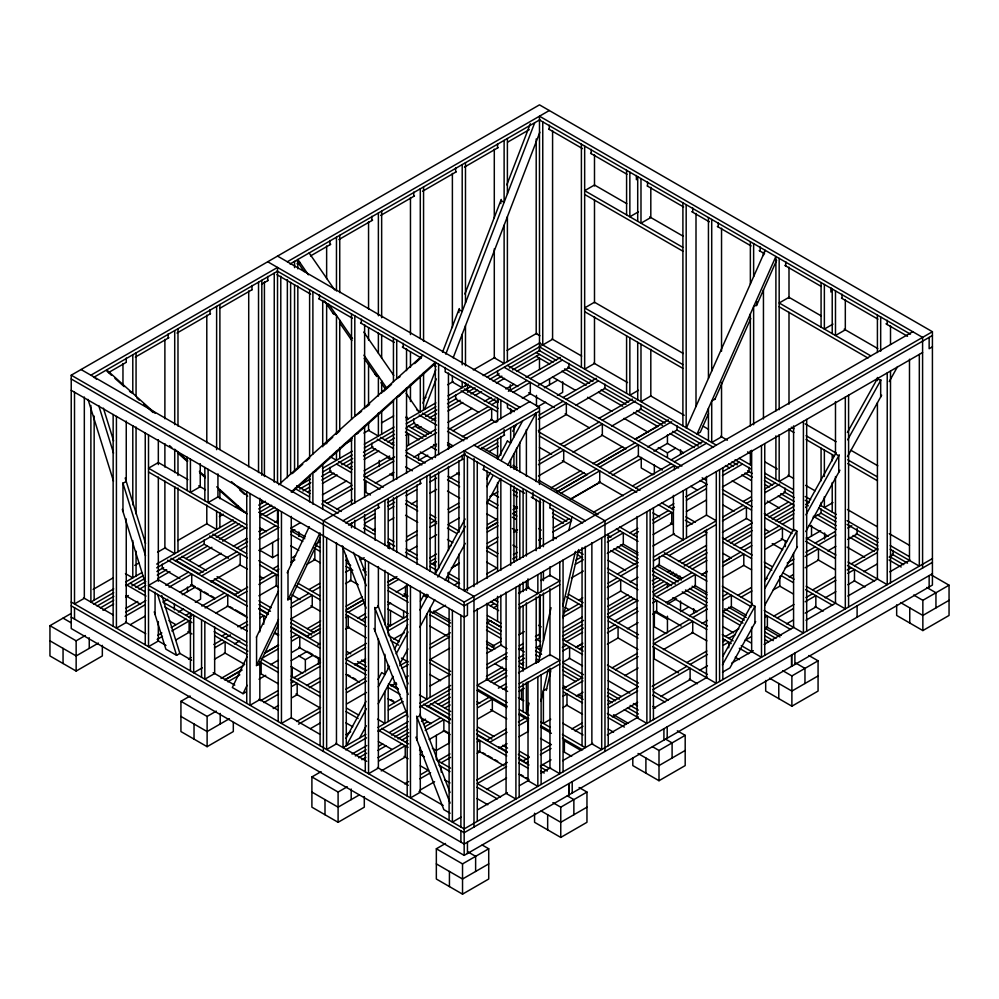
<?xml version="1.0" encoding="UTF-8"?>
<svg xmlns="http://www.w3.org/2000/svg" width="999" height="999" viewBox="0 0 999 999"><rect width="100%" height="100%" fill="white"/><g stroke="black" fill="none" stroke-linecap="round" stroke-linejoin="round"><path stroke-width="1.5" d="M526.648 713.748L529.083 703.146M538.498 662.25L551.048 607.717M568.818 530.469L571.965 516.833M540.921 701.398L548.239 669.592M562.874 605.968L575.424 551.436M546.291 690.421L550.811 670.729M563.011 617.707L578.696 549.55M422.927 403.171L435.789 369.705M442.507 352.235L459.29 308.579M464.885 294.031L501.236 199.425M506.83 184.877L530.332 123.751M424.525 409.428L436.276 378.871M445.779 354.133L534.727 122.727M453.171 357.792L539.872 132.205M686.45 427.909L765.284 250.349M708.528 413.686L700.336 432.142L697.052 434.041L775.898 256.481L775.898 410.914M714.834 399.475L750.786 318.506M756.468 305.719L776.648 260.264M247.053 656.743L232.33 687.512L243.044 693.693L246.316 691.795M256.418 637.162L278.484 591.008M287.175 572.827L309.253 526.685M243.044 693.693L247.053 685.302M256.418 665.721L278.484 619.567M287.849 599.987L319.955 532.867M259.016 665.222L278.421 624.675M290.459 599.5L319.88 537.962M345.991 738.361L366.084 701.348M377.997 679.407L381.718 672.552L384.927 674.575L384.927 654.345M394.368 649.25L407.767 624.575M420.429 601.261L424.15 594.405M435.314 573.838L465.084 519.005M486.675 479.245L490.397 472.39M497.839 458.678L507.517 440.859M512.724 431.256L516.446 424.4M366.383 708.716L346.291 745.741L346.291 555.419M378.296 686.788L389.46 666.221M396.153 653.883L408.067 631.942M419.98 610.002L428.171 594.929M437.837 577.097L465.384 526.373M486.975 486.613L492.919 475.649M501.111 460.564L522.702 420.804M359.59 738.061L366.296 725.724M378.196 703.783L393.082 676.36M399.787 664.023L407.979 648.938M419.88 627.01L434.765 599.587M445.192 580.394L465.284 543.369M486.875 503.608L500.274 478.933M507.717 465.222L536.001 413.124M722.951 656.143L751.785 604.32M764.685 581.131L793.518 529.308M805.669 507.492L836.013 452.934M847.402 432.48L877.759 377.934M722.427 664.847L755.057 606.206M764.922 588.473L796.79 531.193M805.906 514.835L839.297 454.832M847.639 439.822L881.031 379.82M755.681 621.578L729.882 667.944L722.502 672.202M764.797 605.219L797.427 546.578M805.768 531.568L839.922 470.204M847.502 456.568L881.655 395.192M889.247 381.556L897.589 366.558M278.709 484.765L422.877 355.144M292.357 473.538L302.747 464.21M306.206 461.101L309.665 457.992M323.501 445.542L332.729 437.25M336.188 434.14L339.648 431.031M361.563 411.326L354.807 416.346L354.807 315.834M366.183 407.18L369.642 404.071M383.479 391.62L391.558 384.365M414.622 363.624L421.541 357.405M291.171 491.97L435.352 362.337L435.352 457.505M292.145 492.145L310.602 475.561M313.986 472.515L352.123 438.224M356.73 434.078L393.643 400.899M397.802 397.152L436.326 362.525M71.229 375.199L539.485 104.858L932.417 331.718L932.417 585.052L464.173 855.381L71.229 628.533L71.229 375.199L464.173 602.06L932.417 331.718M90.884 375.199L277.522 267.445L277.522 483.379M287.35 261.763L549.3 110.527M93.569 377.435L277.522 271.216M290.047 263.986L539.847 119.768M108.504 372.59L125.961 362.512M135.352 357.08L168.931 337.699M176.985 333.054L210.552 313.674M219.955 308.241L252.173 289.635M261.576 284.216L268.294 280.332M297.003 263.761L299.7 262.2M310.502 255.956L330.756 244.268M338.861 239.585L372.615 220.105M380.719 215.422L414.473 195.929M422.577 191.259L456.331 171.766M464.435 167.083L498.201 147.602M507.642 142.145L529.258 129.67M638.448 211.813L629.857 216.771L629.857 172.165M399.987 376.773L396.715 378.671L396.715 340.035M399.987 395.192L396.715 397.078L396.715 479.32M358.079 432.879L354.807 434.765L354.807 503.159M93.144 589.41L113.287 577.784M134.765 565.384L138.799 563.049M157.592 552.197L165.647 547.552M177.735 540.571L207.28 523.513M219.368 516.545L223.389 514.21M235.477 507.242L238.162 505.681M343.693 444.755L351.785 440.084M363.948 433.067L369.343 429.945M381.493 422.927L393.643 415.921M423.351 398.763L426.061 397.202M447.664 384.727L453.059 381.618M473.314 369.917L494.917 357.442M507.08 350.424L536.775 333.279M316.159 470.554L312.887 472.452L312.887 504.145M102.335 645.354L102.335 655.943L76.149 671.066L49.95 655.943L49.95 625.686L70.904 613.598M113.711 588.886L90.884 602.06L90.884 405.494M125.787 581.905L141.908 572.602M156.681 564.073L233.217 519.88M258.729 505.157L265.434 501.286M322.452 468.356L352.16 451.211M364.31 444.193L394.018 427.048M406.168 420.03L435.876 402.872M448.027 395.866L468.281 384.165M483.141 375.587L539.847 342.844M93.569 604.295L113.711 592.657M125.787 585.689L143.244 575.611M156.681 567.857L235.901 522.115M258.729 508.941L268.119 503.508M296.803 486.95L310.302 479.158M322.452 472.14L352.16 454.995M364.31 447.977L394.018 430.819M406.168 423.813L435.876 406.655M448.027 399.637L470.991 386.388M487.187 377.035L541.208 345.854M97.078 606.006L113.849 596.366M131.856 585.938L144.718 578.533M156.88 571.515L163.624 567.619M175.287 560.889L204.133 544.23M216.271 537.225L239.248 523.963M259.415 512.312L271.653 505.257M299.675 489.073L310.814 482.642M321.616 476.411L331.056 470.941M341.77 464.76L352.672 458.479M363.474 452.247L372.927 446.79M384.478 440.109L394.53 434.315M406.318 427.51L414.622 422.714M425.586 416.383L436.738 409.952M447.49 403.733L456.643 398.451M467.445 392.22L475.037 387.824M489.81 379.308L499.2 373.876M509.328 368.032L540.072 350.287M100.35 607.904L113.724 600.174M135.827 587.449L145.829 581.643M157.268 575.074L166.646 569.667M185.839 558.578L207.417 546.128M219.33 539.248L242.47 525.886M260.851 515.272L274.825 507.205M302.947 490.959L309.678 487.075M321.79 480.082L333.903 473.089M346.029 466.083L352.759 462.2M363.524 455.981L375.636 448.988M387.749 441.995L394.48 438.111M411.775 428.134L417.744 424.687M429.258 418.044L436.588 413.811M448.076 407.18L460.164 400.199M470.929 393.993L477.647 390.109M493.131 381.168L501.848 376.136M512.599 369.93L539.485 354.408M102.934 610.227L113.649 604.033M125.712 597.077L128.384 595.529M139.098 589.348L145.804 585.476M157.854 578.521L169.917 571.553M189.111 560.464L211.888 547.327M222.602 541.133L246.716 527.21M265.472 516.383L277.522 509.428L277.522 520.766M307.567 492.07L310.264 490.521M322.377 483.528L337.187 474.975M349.3 467.982L351.985 466.421M364.111 459.428L378.908 450.886M391.034 443.881L393.718 442.332M405.844 435.339L408.529 433.778L408.529 445.129M418.331 428.134L421.016 426.585M431.793 420.367L435.826 418.032M447.939 411.039L462.749 402.485M474.862 395.492L481.593 391.608M496.403 383.054L504.483 378.396M516.595 371.403L539.485 358.191L539.485 369.53M125.712 608.416L137.762 601.46M165.809 585.264L188.461 572.19M198.489 566.396L221.266 553.246M233.316 546.291L246.716 538.561M258.766 531.593L262.787 529.283M274.85 522.315L278.221 520.367M322.377 494.867L346.603 480.881M364.111 470.779L389.685 456.006M406.63 446.228L435.939 429.308M447.939 422.377L472.177 408.391M484.29 401.398L491.021 397.515M505.831 388.961L513.898 384.303M526.023 377.297L560.352 357.48M49.95 625.686L76.149 640.821L85.315 635.526M125.837 612.125L145.829 600.586M169.081 587.162L191.733 574.075L191.733 585.426L179.745 592.345M236.925 547.989L247.577 541.833M259.578 534.915L275.562 525.686M363.998 474.625L394.642 456.93M405.906 450.424L436.551 432.742M488.399 402.797L495.067 398.951M508.391 391.258L527.035 380.494M530.307 378.609L562.287 360.139M125.112 616.321L145.105 604.782M198.289 574.075L236.925 551.773M240.197 549.887L246.853 546.041M258.853 539.11L278.833 527.572M324.026 501.486L351.998 485.327M365.934 477.285L393.918 461.138M449.762 428.896L488.399 406.581M491.67 404.695L498.339 400.849M512.986 392.382L530.307 382.38L530.307 393.731L522.315 398.339M201.561 575.973L240.197 553.658L240.197 565.009L210.889 581.93M327.297 503.371L352.61 488.761M453.034 430.781L491.67 408.479L491.67 419.817L462.362 436.738M163.749 601.573L167.757 599.275M290.821 528.209L300.15 522.827M413.898 457.155L436.551 444.08M538.311 385.327L568.955 367.644L568.955 363.386M98.414 643.081L76.149 655.943L49.95 640.821M130.444 624.587L145.105 616.133M182.243 594.692L195.342 587.125M258.853 550.461L278.833 538.923M290.946 531.918L294.88 529.657M375.262 483.241L393.918 472.477M427.759 455.132L418.593 460.427L418.593 454.37M544.33 387.837L557.43 380.269M336.626 509.34L352.61 500.099M529.657 401.66L323.364 520.766L323.364 751.41M178.309 612.075L183.554 609.053M195.342 602.247L200.574 599.225L200.574 590.147M259.515 550.074L272.615 557.629L277.847 554.607M537.774 406.73L545.641 402.197M557.43 395.392L562.662 392.37L562.662 381.78M343.019 520.766L539.485 407.342L539.485 484.44M185.839 615.297L189.835 612.986M201.823 606.068L224.475 592.981M345.704 522.989L465.472 453.846M477.584 446.853L539.485 411.113M563.061 397.515L596.366 378.284M157.854 635.227L161.863 632.916M171.179 627.534L185.839 619.08M189.111 617.182L191.783 615.646M205.107 607.954L227.747 594.88L227.747 606.218L215.759 613.149M272.939 568.793L278.271 565.709M291.596 558.016L295.592 555.706M316.183 543.818L320.179 541.508M348.576 525.112L379.52 507.242M387.6 502.584L421.241 483.166M430.656 477.734L462.962 459.078M480.457 448.976L504.67 434.99M539.073 415.134L563.061 401.286M566.333 399.4L598.314 380.944M157.143 639.422L162.462 636.351M171.791 630.968L189.111 620.966L189.111 632.305L175.787 639.997M234.303 594.88L247.627 587.187M259.615 580.257L272.939 572.564M276.211 570.679L278.883 569.143M290.871 562.212L294.867 559.915M364.036 519.98L374.7 513.823M388.024 506.131L394.68 502.285M405.956 495.779L416.608 489.622M429.932 481.93L436.6 478.084M485.776 449.687L497.777 442.769M538.349 419.33L566.333 403.184L566.333 414.523L538.349 430.681M237.575 596.765L246.903 591.383M258.891 584.465L276.211 574.462L276.211 585.801L258.891 595.804M364.647 523.401L375.312 517.245M388.636 509.552L393.956 506.481M489.06 451.573L498.376 446.191M449.925 477.959L459.24 472.564M575.661 405.357L604.969 388.436L604.969 384.178M306.855 564.335L314.847 559.715L314.847 548.376M411.276 504.045L416.608 500.961M429.932 493.269L436.6 489.423M372.639 530.132L375.312 528.596M388.636 520.904L393.956 517.819M154.246 611.85L165.859 649.138L176.586 655.332L179.87 653.433L161.788 595.454M638.448 390.284L629.857 395.242L629.857 337.774M221.853 636.088L225.861 633.778M237.849 626.86L247.178 621.478M599.075 418.306L632.379 399.076M188.549 659.103L191.209 657.567M213.861 644.48L221.853 639.872M225.137 637.974L230.457 634.902M241.121 628.746L247.789 624.899M259.777 617.981L263.773 615.671L263.773 624.175M308.953 589.585L319.618 583.428M360.202 560.002L364.198 557.692M448.027 509.29L458.678 503.146M560.439 444.393L599.075 422.09M602.347 420.192L635.664 400.961M214.473 647.914L225.137 641.758L225.137 653.109L214.473 659.253M291.633 603.359L308.953 593.369M312.237 591.47L320.229 586.863M345.542 572.24L350.874 569.168L350.874 580.506L345.542 583.591M406.718 536.925L417.382 530.769M430.706 523.076L434.702 520.766M448.626 512.724L459.29 506.568M539.123 460.477L560.439 448.176M563.711 446.278L602.347 423.976L602.347 435.314L573.039 452.247M290.921 607.567L312.237 595.254L312.237 606.593L290.921 618.905M405.994 541.121L416.658 534.964M429.982 527.272L436.638 523.426M538.399 464.685L563.711 450.062L563.711 461.413L538.399 476.024M234.465 643.943L239.785 640.859M362.862 569.805L365.534 568.269M489.935 496.441L497.927 491.82M611.675 426.148L640.983 409.228L640.983 404.982M448.626 524.063L459.29 517.919M202.298 667.807L193.694 672.764L193.694 615.297M408.666 550.924L416.658 546.316M429.982 538.623L436.638 534.777M832.954 324.113L824.362 329.071L824.362 284.453M233.316 722.489L233.316 731.555L207.118 746.678L180.931 731.555L180.931 701.31L190.097 696.016M264.535 653.034L277.859 645.342M291.184 637.649L296.516 634.577M387.612 581.98L396.94 576.598M513.349 509.39L517.345 507.08M635.089 439.098L668.406 419.867M221.066 678.433L243.843 665.284M265.272 652.909L278.671 645.167M307.242 628.671L320.642 620.941M346.091 606.243L362.175 596.965M387.624 582.267L395.654 577.634M429.745 557.954L436.476 554.058M448.588 547.065L451.286 545.516M487.637 524.525L497.052 519.093M513.211 509.765L517.245 507.43M551.273 487.787L580.881 470.691M592.994 463.698L622.614 446.603M636.076 438.823L657.617 426.386M224.563 679.894L241.895 669.892M261.151 658.778L278.471 648.776M291.795 641.083L299.787 636.463L299.787 647.814L291.795 652.422M346.316 609.615L363.636 599.612M388.224 585.414L398.888 579.258M486.7 528.558L497.365 522.402M512.624 513.586L516.633 511.276M596.453 465.184L635.089 442.882M638.373 440.996L671.678 421.765M225.687 679.545L241.758 670.267M310.527 630.569L319.905 625.149M346.69 609.677L362.762 600.399M430.332 561.401L435.714 558.291M488.211 527.971L497.639 522.539M554.545 489.685L584.153 472.577M597.614 464.81L625.886 448.489M714.997 399.125L711.713 401.024L711.713 442.507L721.54 436.838L721.54 382.342M227.847 681.793L239.835 674.862M306.343 636.463L319.668 628.771M348.251 612.275L364.235 603.034M432.08 563.873L436.076 561.563M487.312 531.98L497.977 525.824M557.817 491.283L596.453 468.968M599.737 467.082L638.373 444.767L638.373 456.118L609.053 473.039M313.798 632.454L320.492 628.583M432.255 564.06L436.301 561.725M556.468 492.345L587.437 474.475M309.615 638.361L320.279 632.205M345.592 617.594L348.251 616.046L348.251 627.397L345.592 628.933M561.088 493.169L599.737 470.866L599.737 482.205L570.417 499.125M270.479 664.735L278.471 660.114M396.216 592.145L408.204 585.214M647.702 446.953L677.01 430.032L677.01 425.774M357.58 618.231L365.572 613.611M487.312 543.331L497.977 537.175M317.607 645.079L320.279 643.543M451.336 567.869L459.34 563.261M259.028 679.208L265.722 675.336M291.171 660.639L307.242 651.36M346.541 628.671L349.225 627.122M361.276 620.167L366.633 617.07M388.062 604.695L390.746 603.146M402.797 596.191L405.482 594.642L405.482 586.138M451.685 567.969L458.416 564.085M486.688 547.764L497.452 541.545M513.611 532.217L517.644 529.882M570.516 499.363L600.124 482.267M612.25 475.274L641.857 458.179M653.983 451.173L667.444 443.406L667.444 434.902M180.931 701.31L207.118 716.433L216.296 711.138M298.813 655.943L305.357 659.715L313.211 655.182M658.279 447.564L667.444 452.859L675.312 448.326M293.893 677.684L320.542 662.3M454.283 585.089L458.279 582.779M553.371 527.872L569.355 518.643M671.116 459.89L703.096 441.433M229.395 718.706L207.118 731.555L180.931 716.433M260.589 700.686L277.909 690.696M291.233 683.004L293.893 681.455M297.178 679.57L319.817 666.495M387.662 627.322L407.642 615.784M513.399 554.732L517.395 552.422M538.711 540.122L541.383 538.573M552.647 532.067L571.303 521.303M632.479 485.989L671.116 463.673M674.387 461.788L706.368 443.319M263.861 702.584L278.521 694.118M291.845 686.425L297.178 683.353L297.178 694.692L291.845 697.777M346.353 654.957L366.346 643.418M388.274 630.756L408.254 619.218M486.75 573.901L497.415 567.744M512.674 558.928L516.67 556.618M593.843 512.075L632.479 489.76M635.751 487.874L674.387 465.571L674.387 469.817M345.629 659.153L365.622 647.614M464.173 590.709L912.774 331.718M306.493 685.526L319.817 677.834M432.242 612.936L445.566 605.244M273.189 708.541L278.521 705.469M309.29 687.699L319.767 681.655M393.594 639.023L404.258 632.866M354.957 665.109L365.622 658.953M932.417 335.502L464.173 605.844L71.229 378.983M473.988 611.513L922.589 352.51M932.417 346.84L929.145 348.726L929.145 337.387M345.904 689.248L365.884 677.709M490.297 605.881L494.293 603.571M608.041 537.899L620.029 530.981M723.126 471.466L739.11 462.225M296.603 721.49L320.592 707.642M346.516 692.669L366.496 681.131M430.344 644.28L450.324 632.742M493.568 607.767L497.564 605.469L490.659 601.473M518.518 593.356L529.008 587.312M540.796 580.506L549.962 575.212L559.777 580.881L519.18 604.32M576.061 560.139L581.393 557.067M607.317 542.095L623.301 532.867L623.301 544.218L607.317 553.446M668.493 506.78L673.826 503.708M685.814 496.778L707.13 484.478M722.402 475.661L742.382 464.123M298.551 724.15L319.867 711.837M399.7 665.746L407.692 661.138M429.62 648.476L449.6 636.937M575.337 564.348L583.341 559.727M629.857 532.867L637.849 528.259M652.509 519.792L668.493 510.564M671.765 508.666L674.437 507.13M686.425 500.212L706.405 488.673M401.635 668.406L408.304 664.56M633.129 534.765L638.461 531.68M653.121 523.226L671.765 512.45L671.765 523.788L653.121 534.565M346.516 704.02L366.496 692.482M486.913 622.964L490.909 620.654M722.402 487L749.05 471.615L749.05 467.357M310.539 728.571L319.867 723.176M429.62 659.815L449.6 648.276M519.18 608.104L559.777 584.665M571.341 577.996L583.341 571.066M686.425 511.55L706.405 500.012M390.984 685.901L396.303 682.829M405.631 677.447L408.304 675.911M652.971 545.991L674.375 533.628M686.413 526.685L706.48 515.097L716.295 520.766L653.433 557.067M388.586 706.193L401.91 698.501M491.67 646.678L500.998 641.296M617.407 574.075L637.399 562.537M743.156 501.486L751.148 496.865M764.472 489.173L775.124 483.029M345.954 734.59L350.686 731.855M388.361 710.102L403.159 701.56M430.082 686.013L450.262 674.362M486.6 653.383L501.61 644.717M518.893 634.74L524.275 631.63M578.771 600.174L582.767 597.864M608.091 583.241L617.407 577.859M620.691 575.973L638.011 565.971M723.164 516.808L743.156 505.269M746.428 503.371L751.76 500.299M765.084 492.607L779.732 484.14M564.123 612.412L578.771 603.945M607.367 587.449L620.691 579.757L620.691 591.096L607.367 598.788M653.433 560.851L716.295 524.55M722.439 521.003L746.428 507.155L746.428 518.506L722.439 532.342M563.399 616.608L582.055 605.844M669.155 555.556L706.455 534.015M365.896 734.415L343.019 747.627L343.019 546.391M377.997 727.434L406.256 711.113M419.717 703.346L450.661 685.476M487 664.497L507.18 652.846M519.293 645.854L523.339 643.518M535.439 636.525L539.485 634.203M630.019 581.93L638.011 577.31M652.659 568.856L659.328 565.009L659.328 556.505M765.084 503.946L785.064 492.407L785.064 488.161M345.704 749.849L366.546 737.824M377.997 731.206L407.604 714.123M419.717 707.13L450.661 689.26M486.95 668.306L507.18 656.63M519.293 649.637L523.339 647.302M535.439 640.309L539.485 637.974L539.485 595.204M426.998 706.705L449.65 693.631M563.399 627.959L582.055 617.182M678.471 561.513L706.455 545.354M364.298 796.59L364.298 807.18L338.099 822.302L311.9 807.18L311.9 776.935L321.079 771.64M352.048 754.045L366.783 745.541M389.56 732.392L408.304 721.565M438.224 704.295L450.287 697.327M486.451 676.448L502.522 667.17M518.593 657.891L523.963 654.795M540.471 645.254L536.438 647.589L539.71 649.487M563.361 632.042L583.553 620.391M607.779 606.405L627.971 594.742M652.21 580.756L657.592 577.647M667.444 571.965L670.129 570.404M682.242 563.411L706.48 549.425M723.975 539.323L752.247 523.001M765.709 515.222L788.598 502.01M477.272 685.239L487.087 679.57L487.087 603.284M355.319 755.943L366.034 749.75M391.496 735.052L407.567 725.774M441.496 706.181L449.538 701.548M487.05 679.894L505.794 669.055M519.193 661.326L524.55 658.229M562.599 636.263L582.792 624.612M608.366 609.84L631.256 596.628M652.797 584.203L660.863 579.532M670.716 573.851L673.401 572.29M684.178 566.083L707.055 552.859M727.247 541.208L751.485 527.222M768.98 517.12L791.87 503.896M358.604 757.829L366.633 753.184M378.696 746.228L382.704 743.905M394.767 736.95L408.166 729.208M421.553 721.478L425.574 719.155M444.78 708.079L450.137 704.982M490.322 681.78L506.393 672.502M521.128 663.985L523.813 662.449M563.174 639.71L583.366 628.059M607.604 614.06L634.527 598.526M653.371 587.637L664.148 581.418M673.988 575.736L676.685 574.188M688.798 567.195L706.293 557.092M730.531 543.094L752.06 530.656M772.252 519.005L793.793 506.568M361.875 759.715L365.896 757.404M377.947 750.436L385.989 745.803M398.039 738.835L408.753 732.654M423.489 724.138L427.51 721.827M493.593 683.666L506.993 675.936M566.458 641.608L582.604 632.28M608.191 617.507L637.799 600.411M652.609 591.858L667.419 583.316L667.419 587.574M677.26 577.634L679.957 576.073M692.07 569.08L706.88 560.526M733.803 544.992L751.298 534.89M775.536 520.891L794.38 510.014M401.96 740.072L408.616 736.226M424.6 726.985L440.596 717.757M518.518 672.764L549.962 654.62L559.777 660.289L519.18 683.728M562.337 647.477L566.333 645.167M692.07 572.564L653.433 594.88L707.454 626.061M779.17 522.277L793.83 513.823M377.972 757.692L401.96 743.843M405.232 741.957L407.892 740.421M425.212 730.419L443.868 719.655L443.868 730.993M498.376 688.174L506.381 683.566M562.949 650.898L569.605 647.052L569.605 658.391L562.949 662.237M614.797 620.966L637.449 607.892M656.705 596.765L695.341 574.462L695.341 585.801L666.033 602.722M740.534 548.376L751.186 542.22M764.51 534.527L779.17 526.061M782.442 524.175L793.106 518.019M378.584 761.126L405.232 745.741L405.232 757.08L381.243 770.928M477.06 704.27L489.06 697.339M502.984 689.298L506.98 686.987M576.161 647.052L582.817 643.206M608.129 628.596L614.797 624.75M618.069 622.852L638.049 611.313M652.709 602.859L656.705 600.549L656.705 611.888L652.709 614.198M701.897 574.462L707.23 571.378M723.214 562.15L740.534 552.147M743.805 550.262L751.797 545.641M765.122 537.949L782.442 527.959L782.442 539.298L765.122 549.3M575.874 647.502L581.256 644.392M701.498 574.987L706.88 571.878M724.375 561.775L731.106 557.892M477.672 707.692L492.332 699.238L492.332 710.576L477.672 719.03M579.432 648.95L583.428 646.64M607.404 632.792L618.069 626.635L618.069 637.974L607.404 644.13M722.489 566.346L743.805 554.045L743.805 565.384L722.489 577.697M832.954 502.572L824.362 507.542L824.362 496.665M311.9 776.935L338.099 792.057L347.265 786.762M429.208 739.447L444.193 730.806M519.18 687.512L559.777 664.073M813.086 517.819L821.078 513.211L821.078 508.953M667.444 604.108L676.61 598.813M518.981 691.408L524.3 688.336M627.397 628.808L638.049 622.664M359.053 795.079L338.099 807.18L311.9 792.057M546.69 688.686L543.406 690.571L543.406 723.426L550.774 719.18M680.544 611.663L688.398 607.13M806.28 539.073L820.691 530.756M437.974 760.863L449.962 753.933M563.711 688.261L582.367 677.497M689.447 615.671L706.768 605.669M722.764 596.44L728.084 593.369M815.196 543.081L835.176 531.543M404.67 783.878L408.666 781.568M420.654 774.637L428.646 770.029M441.246 762.749L450.574 757.367M477.222 741.982L479.882 740.446L479.882 751.785L477.222 753.321M566.982 690.159L582.979 680.931M653.483 640.222L689.447 619.455M692.732 617.557L707.379 609.103M723.376 599.875L731.368 595.254L731.368 606.593L746.091 615.097M787.212 563.011L793.868 559.165M805.868 552.247L815.196 546.853M818.468 544.967L835.788 534.964M847.776 528.046L851.772 525.736M419.93 778.845L430.594 772.689M486.438 740.446L506.418 728.908M518.406 721.977L525.074 718.131M562.986 696.241L566.982 693.943L566.982 705.282L562.986 707.592M612.175 667.844L637.487 653.234M654.083 643.656L692.732 621.341L692.732 632.692L663.411 649.612M737.911 595.254L751.236 587.562M764.56 579.87L767.22 578.334M785.152 567.981L793.144 563.361M805.144 556.443L818.468 548.751L818.468 560.089L805.144 567.782M489.71 742.332L507.03 732.329M519.018 725.411L528.346 720.029L528.346 731.368L519.018 736.75M615.446 669.742L638.099 656.668M741.183 597.14L751.847 590.996M576.311 696.116L582.979 692.27M702.047 623.526L707.379 620.441M723.376 611.213L731.368 606.593M827.796 550.924L835.788 546.316M847.776 539.385L857.105 534.003L857.105 528.334M419.93 790.184L434.59 781.717M789.148 577.01L793.144 574.712M499.038 748.288L507.03 743.681M624.775 675.699L638.099 668.006M773.164 590.022L779.832 586.176L779.832 576.261M476.66 780.119L507.305 762.424M607.729 704.445L638.373 686.75M725.474 636.463L738.798 628.771M851.21 563.873L877.859 548.488M477.272 783.553L506.58 766.62M571.753 728.995L582.405 722.839M608.341 707.879L637.649 690.958M686.837 662.562L706.817 651.023M722.801 641.783L725.474 640.247M728.746 638.361L735.401 634.515M764.722 617.594L767.382 616.046L767.382 627.397L764.722 628.933M812.574 589.959L835.226 576.885M847.214 569.967L851.21 567.657M854.482 565.759L877.134 552.684M522.452 761.238L529.12 757.392M541.108 750.474L550.437 745.092M575.024 730.893L583.016 726.273M652.185 686.338L686.837 666.333M690.109 664.447L707.429 654.445M723.413 645.217L728.746 642.145L728.746 647.814M773.938 616.046L793.918 604.507M805.906 597.589L812.574 593.743M815.846 591.858L835.826 580.319M847.826 573.389L854.482 569.542L854.482 580.881L847.826 584.727M525.724 763.136L528.396 761.588M540.384 754.67L551.048 748.513M652.797 689.772L690.109 668.231L690.109 679.57L660.789 696.49M777.21 617.944L793.194 608.716M805.182 601.785L815.846 595.629L815.846 606.98L805.182 613.124M486.588 789.51L506.58 777.971M612.337 716.907L637.649 702.297M744.73 640.471L751.398 636.625M863.81 571.715L877.134 564.023M889.122 557.105L893.118 554.795L893.118 550.549M699.437 670.404L707.429 665.784M825.174 597.814L835.826 591.658M540.384 766.008L551.048 759.852M786.538 623.9L793.194 620.054M460.976 817.145L452.385 822.115L452.385 610.377M477.672 809.777L507.38 792.632M519.53 785.614L528.983 780.157M541.133 773.139L550.586 767.682M562.737 760.664L592.694 743.368M607.317 734.939L638.398 716.982M653.271 708.403L707.329 677.185M731.655 663.149L753.283 650.661M764.098 644.417L793.83 627.247M805.993 620.229L835.726 603.059M847.889 596.041L877.634 578.871M889.797 571.84L910.064 560.139M932.417 558.578L464.173 828.92L71.229 602.06M482.18 844.992L488.723 848.775L488.723 879.02L462.537 894.142L436.338 879.02L436.338 848.775L445.504 843.481M932.417 562.362L464.173 832.704L71.229 605.844M932.417 573.701L464.173 844.043L71.229 617.182M436.338 848.775L462.537 863.898L488.723 848.775M552.909 802.647L560.764 807.18L586.962 792.057L586.962 822.302L560.764 837.424L534.565 822.302L534.565 813.223M652.447 746.678L659.003 750.461L685.189 735.339L685.189 765.584L659.003 780.719L632.804 765.584L632.804 758.029M782.704 670.654L791.882 675.936L818.069 660.814L818.069 691.071L791.882 706.193L765.684 691.071L765.684 680.481M913.685 595.029L922.851 600.324L949.05 585.202L949.05 615.446L922.851 630.569L896.665 615.446L896.665 604.857M488.723 863.898L462.537 879.02L436.338 863.898M586.962 807.18L560.764 822.302L541.121 810.963M685.189 750.461L659.003 765.584L638.036 753.483M818.069 675.936L791.882 691.071L769.605 678.209M949.05 600.324L922.851 615.446L900.586 602.584M539.485 119.98L910.451 334.166M548.726 129.096L582.454 148.576M590.546 153.247L626.972 174.276M647.202 185.951L683.628 206.98M691.72 211.663L709.253 221.778M717.357 226.461L751.073 245.929M759.165 250.599L764.56 253.709M784.802 265.397L821.228 286.426M841.458 298.102L877.884 319.131M885.976 323.813L907.554 336.276M626.785 203.659L594.492 185.015L584.665 190.684L682.904 247.402M649.662 216.87L683.304 236.288M821.29 315.959L788.998 297.315L779.17 302.984L870.678 355.806M844.167 329.158L877.809 348.589M584.665 194.468L682.904 251.186M779.17 306.768L867.981 358.042M877.409 378.559L880.681 380.444L880.681 396.953M683.304 353.509L594.492 302.222L584.665 307.904L682.904 364.61M805.144 423.851L836.088 441.72M850.898 450.262L877.809 465.796M791.283 427.185L793.968 428.746M806.081 435.726L835.688 452.822M847.801 459.815L877.409 476.91M584.665 311.676L682.904 368.394M788.586 429.408L793.968 432.517M806.081 439.51L834.402 455.856M847.801 463.598L877.409 480.694M551.997 338.948L581.68 356.081M593.818 363.099L627.547 382.567M650.474 395.804L684.203 415.272M703.084 426.173L708.478 429.295M720.629 436.301L727.372 440.197M747.602 451.885L750.299 453.434M765.147 462L777.284 469.018M788.074 475.249L793.468 478.359M805.606 485.364L815.059 490.821M847.427 509.515L877.11 526.648M889.247 533.653L909.477 545.342M539.885 335.739L536.201 333.616L536.201 138.998M539.485 343.069L716.196 445.092M739.135 458.329L751.273 465.334M764.759 473.126L793.094 489.485M805.231 496.491L810.626 499.612M820.067 505.057L836.263 514.41M847.052 520.641L878.071 538.548M890.221 545.554L909.102 556.468M539.485 346.84L713.498 447.315M735.089 459.777L751.273 469.118M764.759 476.91L793.094 493.269M805.231 500.274L809.277 502.609M818.718 508.066L836.263 518.181M847.052 524.413L878.071 542.332M890.221 549.338L909.102 560.239M932.017 575.362L949.05 585.202M538.911 350.299L556.455 360.427M567.857 367.008L592.919 381.481M604.333 388.062L628.646 402.11M640.184 408.766L665.122 423.164M676.635 429.807L700.948 443.843M732.005 461.775L737.399 464.897M747.539 470.741L752.247 473.464M764.41 480.482L772.502 485.164M784.015 491.808L794.118 497.639M805.631 504.283L808.328 505.844M820.491 512.862L835.976 521.803M856.23 533.491L877.834 545.966M892.095 554.208L907.542 563.124M536.201 352.51L552.996 362.212M564.572 368.893L589.497 383.279M601.061 389.96L625.986 404.358M636.8 410.601L662.487 425.424M672.652 431.293L698.326 446.116M728.721 463.661L733.453 466.396M744.942 473.026L752.372 477.31M764.522 484.34L769.28 487.075M780.743 493.693L794.242 501.498M817.219 514.76L836.126 525.674M853.084 535.464L878.009 549.85M889.585 556.53L903.683 564.672M536.201 356.293L549.725 364.098M561.888 371.128L586.226 385.177M598.389 392.195L622.714 406.243M633.528 412.487L657.866 426.536M670.029 433.554L694.355 447.602M725.449 465.559L729.507 467.894M741.67 474.925L751.136 480.382M778.171 495.991L794.055 505.157M813.311 516.283L836.288 529.545M849.812 537.35L874.137 551.398M889.01 559.989L901.173 567.007M926.785 587.462L935.951 592.757L935.951 607.879M552.422 377.01L575.412 390.272M587.574 397.29L611.9 411.338M624.075 418.369L648.401 432.417M667.32 443.344L683.541 452.709M732.205 480.806L751.136 491.72M767.357 501.086L779.52 508.116M809.252 525.287L828.183 536.213M847.102 547.14L864.672 557.28M507.592 365.484L681.88 466.108M702.147 477.809L706.193 480.144M722.402 489.51L752.122 506.668M764.285 513.686L794.005 530.844M806.168 537.874L835.888 555.032M848.051 562.05L887.224 584.665L887.224 372.927M504.32 367.382L678.596 467.994M700.224 480.482L706.967 484.378M723.189 493.743L751.56 510.114M765.072 517.919L792.082 533.516M805.594 541.321L835.314 558.478M847.477 565.496L874.5 581.093M517.832 386.526L497.564 374.825L497.564 370.567M528.646 392.769L554.308 407.58M565.122 413.823L589.435 427.859M601.598 434.877L625.911 448.926M638.074 455.944L662.387 469.98M690.759 486.363L697.514 490.259M723.189 505.082L733.99 511.326M746.153 518.344L751.56 521.466M765.072 529.258L769.118 531.605M781.28 538.623L786.688 541.745M817.756 559.677L835.314 569.817M854.232 580.744L865.034 586.987M277.522 256.094L539.485 407.342M653.034 474.787L641.246 467.982L641.246 457.405M772.227 543.606L782.704 549.662M267.707 261.763L519.83 407.342M277.135 271.004L517.132 409.565M276.948 274.675L310.652 294.131M318.743 298.801L352.447 318.256M360.539 322.927L394.255 342.395M402.335 347.065L421.216 357.967M433.354 364.972L436.051 366.521M445.479 371.978L498.064 402.335M514.248 411.675L507.504 407.779L507.392 403.459M464.335 388.911L498.114 408.404M538.636 431.805L639.959 490.309M661.575 502.784L673.738 509.802M685.901 516.833L695.354 522.29M722.377 537.887L752.097 555.044M764.26 562.062L772.364 566.745M783.166 572.989L793.98 579.22M806.131 586.251L845.316 608.866L845.316 397.127M333.191 313.524L336.463 315.409L336.463 433.791M461.063 390.796L497.539 411.863M539.423 436.039L636.688 492.195M658.304 504.682L673.164 513.261M685.326 520.279L692.082 524.175M704.245 531.193L706.942 532.754M723.151 542.12L751.523 558.491M765.034 566.296L771.79 570.192M781.243 575.661L793.406 582.679M805.569 589.697L832.579 605.294M478.621 412.287L455.656 399.026L455.656 394.767M490.784 419.305L496.191 422.427M539.423 447.377L551.573 454.395M562.387 460.639L586.7 474.687M598.863 481.705L623.176 495.741M652.896 512.899L659.652 516.795M670.466 523.039L673.164 524.6M723.151 553.458L731.256 558.141M743.418 565.159L751.523 569.842M779.894 586.226L793.406 594.018M815.022 606.505L823.126 611.176M507.392 441.083L510.664 442.969L510.664 427.759M375.1 374.175L378.384 376.061L378.384 396.066M416.608 409.752L420.292 411.875L420.292 375.999M422.415 413.111L435.926 420.904M448.089 427.922L467.008 438.848M481.868 447.427L498.076 456.78M512.937 465.372L516.995 467.707M538.611 480.182L598.051 514.51M619.667 526.985L637.225 537.125M664.248 552.722L706.131 576.91M722.339 586.263L752.06 603.421M764.223 610.439L803.408 633.066L803.408 421.328M473.988 445.142L604.969 520.766L604.969 751.41M419.143 414.997L436.713 425.137M447.515 431.381L463.723 440.734M616.395 528.871L638.011 541.358M662.325 555.394L706.905 581.131M723.126 590.496L751.498 606.88M764.997 614.672L790.671 629.495M585.327 520.766L464.173 450.824L464.173 590.322M405.844 417.694L408.017 418.956L406.256 416.408M431.306 433.366L413.736 423.226L413.736 418.968M447.515 442.719L452.922 445.841M608.291 535.539L610.988 537.1M623.151 544.118L638.011 552.697M658.279 564.398L682.592 578.433M694.755 585.464L706.905 592.482M766.358 626.798L781.218 635.376M415.047 426.248L428.571 434.053M447.49 444.98L451.548 447.315M464.173 454.595L582.629 522.989M620.516 544.867L638.086 555.019M657.017 565.933L681.343 579.982M692.157 586.226L707.03 594.817M728.658 607.305L746.228 617.444M765.147 628.371L780.019 636.962M808.903 655.519L818.069 660.814M408.504 426.248L426.061 436.388M482.829 469.155L524.562 493.244M531.293 497.14L540.721 502.572M550.137 508.016L571.678 520.454M617.245 546.753L638.174 558.841M653.733 567.832L678.071 581.88M689.51 588.486L707.08 598.626M724.637 608.766L744.305 620.117M764.585 631.83L775.973 638.398M406.006 428.583L422.789 438.274M433.603 444.518L436.301 446.078M512.674 490.172L517.357 492.869M552.484 513.149L566.695 521.353M613.948 548.638L638.261 562.674M652.459 570.879L675.424 584.128M685.514 589.959L707.117 602.434M722.714 611.438L742.981 623.139M764.597 635.614L773.288 640.634M405.432 432.03L418.931 439.835M431.081 446.84L436.488 449.962M513.449 494.405L517.507 496.74M552.609 517.007L563.411 523.239M610.676 550.524L634.977 564.56M652.534 574.7L671.44 585.614M682.242 591.845L706.543 605.881M722.752 615.234L740.309 625.374M764.61 639.397L768.656 641.745M795.803 663.086L804.969 668.381L804.969 683.503M420.279 451.948L432.442 458.966M456.743 473.002L459.44 474.562M493.194 494.055L498.601 497.165M513.449 505.744L517.507 508.079M607.979 560.314L625.524 570.454M672.789 597.739L697.09 611.763M722.752 626.573L733.553 632.817M745.704 639.835L751.111 642.944M380.507 437.3L394.018 445.104M406.181 452.122L425.087 463.049M448.052 476.298L458.866 482.542M488.586 499.7L498.039 505.169M512.912 513.748L516.958 516.083M538.573 528.558L541.271 530.119M553.434 537.15L556.143 538.698M577.759 551.186L583.154 554.308M607.479 568.344L637.2 585.501M722.314 634.64L733.116 640.883M741.221 645.566L761.488 657.267L761.488 445.529M377.235 439.198L393.444 448.551M405.606 455.569L421.815 464.935M447.49 479.757L459.64 486.775M486.663 502.372L497.477 508.616M512.337 517.195L516.383 519.53M577.185 554.632L582.579 557.754M608.254 572.577L637.974 589.735M652.834 598.314L706.88 629.507M723.089 638.873L731.193 643.556M739.297 648.239L748.763 653.696M392.095 459.115L371.828 447.415L371.828 443.169M405.606 466.92L412.362 470.816M447.49 491.096L459.64 498.114M486.663 513.723L497.477 519.955M512.337 528.533L516.383 530.881M620.416 590.933L637.974 601.073M655.544 611.213L681.206 626.036M692.02 632.28L706.88 640.859M735.252 657.242L739.297 659.577M387.15 457.405L391.084 459.665M514.198 530.756L516.82 532.267M654.345 611.663L667.444 619.23M389.772 474.038L392.395 475.549L392.395 472.527M512.887 545.117L516.82 547.39M666.133 633.591L654.345 626.785L654.345 613.174M330.319 456.73L336.463 460.277L336.463 450.924M338.599 461.501L352.11 469.305M363.748 476.024L383.179 487.237M406.143 500.499L416.958 506.743M430.457 514.547L435.864 517.657M448.027 524.687L458.828 530.919M487.2 547.302L498.014 553.546M568.269 594.105L583.129 602.684M607.442 616.72L638.511 634.665M653.371 643.244L707.417 674.437M336.675 464.173L351.536 472.752M363.686 479.77L379.907 489.135M405.569 503.958L417.732 510.976M429.895 517.994L436.65 521.89M447.452 528.134L456.905 533.591M486.638 550.749L497.44 556.992M566.346 596.778L582.554 606.131M608.216 620.953L637.949 638.111M652.809 646.69L716.295 683.353L716.295 471.615M351.536 484.09L329.92 471.615L329.92 467.357M365.047 491.895L370.442 495.017M405.569 515.297L417.732 522.315M447.452 539.472L452.859 542.594M486.638 562.1L497.44 568.331M564.984 607.33L569.043 609.677M617.682 637.749L637.949 649.45M654.158 658.816L678.471 672.851M689.285 679.095L697.389 683.778M296.678 485.701L310.19 493.506M322.352 500.524L341.258 511.438M364.235 524.7L375.037 530.944M388.549 538.736L393.956 541.858M406.118 548.876L416.92 555.119M430.432 562.924L435.839 566.046M447.989 573.064L458.803 579.295M493.931 599.575L497.977 601.922M538.511 625.324L541.208 626.885M562.824 639.36L583.091 651.061M607.417 665.097L638.486 683.041M653.346 691.62L668.206 700.199M129.52 391.408L132.792 393.294L132.792 354.782M294.755 488.374L309.615 496.953M321.778 503.971L337.987 513.336M363.661 528.146L374.463 534.39M387.974 542.195L394.73 546.091M405.544 552.335L417.694 559.353M429.857 566.371L436.613 570.267M447.415 576.51L459.577 583.528M563.611 643.593L582.517 654.507M608.191 669.33L637.911 686.488M652.772 695.067L664.934 702.085M81.056 369.53L473.988 596.391L473.988 827.035M486.513 603.621L498.651 610.626M536.588 639.335L540.634 641.67M569.005 658.054L582.517 665.858M608.191 680.669L629.807 693.156M652.772 706.418L655.469 707.979M487.475 615.521L500.961 623.301M490.234 620.854L501.036 627.085M536.163 647.364L541.57 650.486M563.186 662.961L583.453 674.662M607.767 688.711L621.278 696.503M633.441 703.521L637.487 705.868M487.475 619.293L500.961 627.085M677.334 730.806L685.189 735.339M486.963 622.739L501.098 630.943M535.589 650.824L541.608 654.333M562.612 666.42L582.879 678.121M607.767 692.532L619.355 699.175M630.157 705.419L638.274 710.102M487.025 626.598L500.561 634.415M535.639 654.657L539.76 657.042M562.637 670.254L578.958 679.682M607.342 696.066L615.459 700.749M627.447 707.679L638.436 714.01M71.229 390.322L464.173 617.182L467.445 615.297L467.445 603.945M486.476 630.057L501.336 638.648M518.918 648.788L524.325 651.91M539.185 660.501L536.488 658.94L536.463 663.174M563.523 674.55L575.686 681.568M608.129 700.299L612.187 702.634M624.35 709.665L637.861 717.469M423.564 595.479L426.835 597.365L426.835 594.255M665.546 739.123L672.102 742.906L672.102 758.029M506.98 648.713L500.849 645.167L500.849 595.154M291.82 529.02L305.344 536.825M345.891 560.239L348.601 561.8M363.461 570.392L366.171 571.952M404.021 593.793L408.067 596.141M433.753 610.963L449.975 620.329M486.476 641.408L494.58 646.091M563.523 685.888L566.221 687.449M578.396 694.467L582.442 696.815M613.536 714.76L628.408 723.351M258.816 512.237L277.747 523.164M291.246 530.956L304.757 538.761M315.559 545.004L319.618 547.34M346.641 562.937L350.686 565.284M388.511 587.125L407.43 598.039M430.394 611.301L450.661 623.001M487.137 644.055L495.242 648.738M519.567 662.774L523.613 665.122M562.799 687.737L583.066 699.437M607.38 713.473L626.298 724.4M259.603 516.471L278.509 527.385M290.672 534.415L302.834 541.433M313.636 547.664L320.392 551.573M346.066 566.396L352.822 570.292M387.949 590.571L408.204 602.272M429.82 614.747L450.087 626.448M486.563 647.514L491.97 650.624M504.133 657.654L506.83 659.203M518.993 666.233L524.4 669.342M563.573 691.97L582.492 702.884M608.154 717.707L624.375 727.072M187.937 479.632L158.329 462.537L148.514 468.206L246.741 524.925M198.701 485.851L205.432 489.735M217.545 496.728L247.153 513.811M259.603 527.809L266.358 531.718M290.672 545.754L298.776 550.437M313.636 559.015L320.392 562.912M350.112 580.069L358.229 584.752M387.949 601.91L408.204 613.611M429.82 626.098L447.39 636.238M494.68 663.536L506.83 670.554M566.271 704.869L582.492 714.235M608.154 729.045L613.561 732.167M387.874 609.053L403.596 618.131L403.596 610.564M148.514 471.99L246.741 528.708M486.113 679.008L507.642 691.433M518.419 697.652L523.801 700.761M562.837 723.301L583.029 734.964M387.874 624.175L390.497 625.686L390.497 610.564M477.634 685.451L507.242 702.547M519.368 709.54L529.17 715.209M540.896 721.977L550.324 727.422M562.437 734.415L585.327 747.627L585.327 546.391M212.849 534.103L246.628 553.596M258.791 560.614L277.697 571.54M297.964 583.241L319.58 595.716M346.066 611.013L365.522 622.24M388.486 635.501L399.288 641.733M430.369 659.677L450.636 671.378M477.634 689.235L507.242 706.33M519.368 713.323L528.783 718.768M540.896 725.761L550.324 731.206M562.437 738.199L582.629 749.849M209.578 535.988L247.415 557.829M259.565 564.847L278.484 575.774M296.041 585.913L320.367 599.949M346.029 614.772L366.296 626.473M390.609 640.509L398.726 645.192M429.795 663.124L450.062 674.824M477.072 690.421L506.805 707.592M518.956 714.61L528.421 720.067M540.571 727.085L551.386 733.328M563.548 740.346L581.106 750.486M228.496 558.254L204.171 544.218L204.171 539.959M239.298 564.497L247.415 569.168M259.565 576.186L263.624 578.533M275.774 585.551L278.484 587.112M291.995 594.917L300.1 599.587M310.901 605.831L320.367 611.288M347.377 626.885L366.296 637.812M401.423 658.091L408.179 661.987M429.795 674.475L440.596 680.706M477.072 701.773L479.782 703.333M490.584 709.565L506.805 718.93M540.571 738.436L551.386 744.667M563.548 751.685L571.653 756.368M181.968 556.343L206.269 570.379M217.07 576.61L241.371 590.646M258.928 600.774L271.079 607.792M291.333 619.492L314.285 632.742M346.703 651.448L350.749 653.783M361.551 660.027L365.597 662.362M434.465 702.122L450.674 711.475M477.672 727.072L493.881 736.425M519.53 751.236L528.983 756.693M542.494 764.485L549.238 768.381M419.468 694.979L426.835 699.238L426.835 614.185M579.108 787.512L586.962 792.057M178.684 558.229L202.997 572.265M214.385 578.846L238.711 592.882M258.966 604.582L270.504 611.238M290.759 622.939L311.663 635.002M357.592 661.525L366.383 666.595M394.068 682.579L396.778 684.14M430.544 703.646L450.099 714.922M476.486 730.157L491.958 739.098M502.759 745.329L507.554 748.101M518.356 754.345L527.06 759.365M540.571 767.157L547.315 771.053M175.986 560.451L199.538 574.05M211.114 580.731L236.039 595.117M259.016 608.391L268.481 613.848M290.821 626.748L308.379 636.887M354.982 663.798L366.483 670.429M390.796 684.477L398.239 688.773M427.272 705.531L450.237 718.793M476.648 734.04L488.074 740.634M498.876 746.865L506.98 751.548M518.543 758.229L524.55 761.688M540.759 771.053L544.23 773.051M170.941 558.291L246.603 601.972M258.753 608.99L268.219 614.46M291.184 627.722L319.555 644.093M346.578 659.69L365.484 670.616M388.449 683.878L397.914 689.335M423.576 704.158L450.599 719.755M477.622 735.351L507.342 752.509M519.505 759.54L528.958 764.997M167.67 560.189L247.377 606.206M259.54 613.224L266.296 617.132M290.609 631.168L320.329 648.326M346.004 663.149L366.271 674.849M387.887 687.324L400.037 694.342M420.304 706.043L450.025 723.201M476.61 738.548L506.768 755.968M518.931 762.986L528.384 768.443M567.32 795.841L573.863 799.612L573.863 814.747M192.208 584.939L194.917 586.5M197.615 588.061L201.673 590.409M204.37 591.97L208.429 594.305M211.126 595.866L213.836 597.427M230.057 606.793L232.755 608.354M235.464 609.914L244.93 615.384M274.663 632.542L278.721 634.889M308.454 652.06L312.512 654.395M315.209 655.956L319.268 658.304M347.652 674.687L350.362 676.248M353.059 677.809L355.769 679.37M390.909 699.662L393.618 701.223M444.98 730.881L449.038 733.216M482.829 752.734L485.539 754.295M488.236 755.856L492.295 758.191M494.992 759.752L497.702 761.313M520.679 774.587L523.376 776.148M526.086 777.709L528.783 779.27M179.832 578.546L162.263 568.406L162.263 564.16M190.634 584.79L214.947 598.826M227.11 605.844L247.377 617.544M274.4 633.154L278.446 635.489M298.713 647.19L320.329 659.665M346.004 674.487L359.515 682.292M387.887 698.663L394.63 702.572M420.304 717.394L431.118 723.626M443.269 730.644L450.025 734.552M478.396 750.923L504.07 765.746M518.931 774.325L528.384 779.782M247.153 631.031L158.329 579.757L148.514 585.426L246.741 642.132M290.946 666.533L302.734 673.338M432.405 748.201L436.338 750.461L449.438 742.906L449.438 733.828M125.424 573.613L132.792 577.859L132.792 540.584M377.56 719.18L384.927 723.426L384.927 691.395M148.514 589.21L246.741 645.916M130.382 583.279L145.242 591.858M162.8 601.997L191.171 618.369M214.148 631.63L247.914 651.136M261.426 658.928L277.635 668.294M291.146 676.098L319.518 692.469M346.541 708.079L358.703 715.097M381.668 728.358L408.691 743.955M419.493 750.187L422.19 751.748M437.062 760.339L450.561 768.131M477.584 783.728L500.549 796.99M125.749 584.39L146.016 596.091M164.935 607.005L191.958 622.602M214.922 635.864L247.34 654.582M259.503 661.6L278.421 672.527M290.572 679.545L320.304 696.703M345.966 711.525L358.129 718.543M378.396 730.244L408.116 747.402M420.267 754.42L424.325 756.767M439.061 765.271L450 771.578M477.01 787.187L497.277 798.888M125.749 595.729L140.622 604.308M168.981 620.691L175.737 624.587M187.899 631.605L191.958 633.953M224.375 652.672L244.643 664.372M260.851 673.726L278.421 683.865M295.979 694.005L320.304 708.041M345.966 722.864L352.722 726.773M378.396 741.583L391.908 749.387M404.058 756.405L408.116 758.74M420.267 765.771L428.384 770.441M444.592 779.807L450 782.929M477.01 798.526L487.824 804.769M83.516 597.802L113.411 615.072M125.549 622.077L145.779 633.753M157.917 640.759L165.996 645.429M179.483 653.209L191.621 660.227M213.187 672.677L234.765 685.127M259.028 699.138L277.909 710.039M291.396 717.819L319.705 734.178M335.652 743.368L366.72 761.313M377.447 767.507L408.279 785.314M419.018 791.508L443.144 805.444M450.124 813.248L443.831 809.615L415.896 737.15M63.049 618.131L70.904 622.664M467.769 851.797L475.624 856.33L475.624 871.453M106.643 369.88L155.207 413.361M231.531 481.693L247.715 496.191M106.831 371.091L111.463 375.237M114.922 378.346L124.176 386.625M136.9 398.014L139.211 400.087M143.831 404.22L153.084 412.512M239.81 490.159L244.443 494.293M94.156 377.085L96.466 379.158M175.1 449.562L187.824 460.951M199.388 471.303L205.17 476.473M216.733 486.825L245.642 512.712L242.357 510.826L219.231 490.122M169.518 445.604L171.828 447.664M177.61 452.847L186.863 461.126M199.575 472.515L205.357 477.697M309.141 252.972L334.702 289.96M363.798 332.068L393.768 375.437M406.106 393.294L419.33 412.437M308.404 274.812L297.827 259.503L297.827 268.856M328.683 304.146L352.485 338.599M363.948 355.182L386.863 388.349M297.202 261.438L304.245 271.641M324.525 300.986L333.341 313.736M339.51 322.665L351.848 340.534M364.198 358.391L376.735 376.548M380.944 382.629L385.352 389.011M358.966 556.293L366.221 575.124M377.959 605.569L408.141 683.828M419.867 714.26L450.049 792.519M353.446 552.385L366.308 585.714M374.687 607.454L408.216 694.417M416.595 716.146L450.124 803.109M342.133 545.841L366.158 608.166M373.988 628.458L408.067 716.857M103.397 408.154L113.599 440.859M125.187 478.022L145.567 543.431M98.739 405.582L113.561 453.146M122.84 482.879L145.542 555.731M157.592 594.38L176.586 655.332M88.012 399.388L113.499 481.143M122.303 509.39L145.467 583.728M929.145 575.599L929.145 586.937M922.851 600.324L922.851 630.569M922.589 568.031L922.589 337.387L539.485 116.196L539.485 350.624M919.317 354.408L919.317 566.146L909.49 560.464L909.49 359.228M909.752 607.879L909.752 623.014M890.509 325.761L890.509 344.443M890.509 371.041L890.509 582.779M887.224 320.279L887.224 324.538M880.681 316.97L880.681 351.286M877.409 315.085L877.409 352.522M877.409 377.485L877.409 380.607M877.409 402.847L877.409 578.995M857.105 605.844L857.105 617.182M848.588 395.242L848.588 606.98M845.316 299.575L845.316 329.832L835.489 335.502L835.489 290.884M842.045 294.193L842.045 298.439M838.76 472.277L838.76 455.769L835.489 453.883L835.489 401.623M835.489 476.56L835.489 603.196M832.217 288.998L832.217 333.604M832.217 454.607L832.217 460.814M832.217 482.554L832.217 512.075M830.906 287.762L830.906 292.02M824.625 533.016L824.625 539.073M824.362 450.062L824.362 476.473M821.078 282.567L821.078 327.185M821.078 448.176L821.078 480.794M821.078 502.534L821.078 505.644M811.525 525.462L811.525 536.051M806.68 419.43L806.68 631.168M796.852 547.589L796.852 531.093L793.581 529.208L793.581 425.899M794.892 653.109L794.892 664.447M793.581 553.409L793.581 627.397M791.882 675.936L791.882 706.193M791.645 654.969L791.645 666.308M791.62 654.994L791.62 666.333M788.998 267.158L788.998 298.289M788.998 312.3L788.998 404.158M788.998 429.071L788.998 475.774L779.17 481.443L779.17 434.652M785.726 261.676L785.726 265.934M785.326 540.584L785.326 546.628M779.17 258.366L779.17 409.69M778.783 683.503L778.783 698.626M775.898 435.876L775.898 479.557M764.759 443.631L764.759 655.369M763.448 252.41L763.448 255.519M763.448 289.772L763.448 418.993M760.177 246.928L760.177 251.186M756.905 301.735L756.905 304.732L753.633 306.618L753.633 424.737M754.944 622.914L754.944 606.418L751.66 604.532L751.66 450.312M753.633 243.619L753.633 276.598M751.66 627.135L751.66 651.585M750.361 241.733L750.361 283.978M750.361 313.998L750.361 425.936M750.361 450.824L750.361 464.81M722.851 467.832L722.851 679.57M721.54 228.209L721.54 351.198M719.58 469.717L719.58 681.455M718.269 222.727L718.269 226.985M711.713 219.418L711.713 371.004M708.441 217.532L708.441 378.371M708.441 408.391L708.441 440.609M706.48 476.436L706.48 515.434M706.48 529.482L706.48 677.684M696.003 213.461L696.003 406.518M693.643 608.641L693.643 613.174M692.732 207.979L692.732 212.238M686.5 488.811L686.5 537.974M686.176 204.67L686.176 427.759M683.229 490.709L683.229 539.86L673.401 534.19L673.401 495.404M682.904 202.785L682.904 425.861M680.544 449.837L680.544 454.37M680.544 601.073L680.544 610.152M667.444 452.859L667.444 457.405M667.444 616.196L667.444 632.842M667.207 726.81L667.182 738.174M663.91 728.721L663.91 740.072M659.003 750.461L659.003 780.719M654.345 464.96L654.345 474.038M654.083 647.427L654.083 658.778M653.433 507.917L653.433 719.655M650.811 187.288L650.811 217.532L640.983 223.202L640.983 178.584M650.811 349.4L650.811 395.991L640.983 401.673L640.983 344.193M650.162 509.802L650.162 721.54M647.539 181.893L647.539 186.151M646.877 511.688L646.877 723.426L637.062 717.757L637.062 516.52M645.903 758.029L645.903 773.151M637.712 176.698L637.712 221.316M637.712 342.307L637.712 399.775M636.4 175.474L636.4 179.72M626.585 170.267L626.585 214.885M626.585 335.876L626.585 393.356M608.241 534.003L608.241 745.741M601.698 537.787L601.698 749.512L591.87 743.843L591.87 542.607M594.492 154.857L594.492 185.989M594.492 200.012L594.492 302.759M594.492 316.77L594.492 363.486L584.665 369.155L584.665 146.066M591.221 149.375L591.221 153.634M582.055 547.614L582.055 745.741M581.393 144.181L581.393 367.257M572.202 781.643L572.227 793.006M564.373 740.821L564.373 752.16M563.061 560.089L563.061 771.827M560.764 807.18L560.764 837.424M559.777 561.975L559.777 773.713L549.962 768.044L549.962 668.206M553.234 509.14L553.234 540.272M552.584 130.657L552.584 339.285L542.757 344.955L542.757 121.878M549.962 503.658L549.962 507.917M549.962 566.808L549.962 576.161M549.962 588.648L549.962 655.719M549.562 378.758L549.562 384.802M549.3 125.187L549.3 129.433M547.664 814.747L547.664 829.869M543.406 500.349L543.406 546.678M543.406 571.391L543.406 580.656M543.406 593.019L543.406 640.896M541.121 572.752L541.121 591.658M541.121 674.837L541.121 784.49M540.134 498.464L540.134 548.101M540.134 594.63L540.134 655.132M539.485 501.598L539.485 548.401M537.849 574.65L537.849 593.556L528.021 587.874L528.021 578.808M537.849 676.735L537.849 786.388L528.021 780.706L528.021 681.867M536.463 395.392L536.463 405.981M536.201 413.012L536.201 481.643M536.201 499.3L536.201 550.686M536.201 597.09L536.201 662.774M532.929 492.407L532.929 498.076M526.386 429.582L526.386 476.286M526.386 490.521L526.386 556.043M526.386 580.993L526.386 590.359M526.386 602.834L526.386 668.356M526.386 682.404L526.386 713.598M523.114 488.623L523.114 557.267M523.114 582.23L523.114 591.583M523.114 605.631L523.114 671.153M523.114 683.628L523.114 711.713M521.466 689.21L521.466 699.799M519.83 442.32L519.83 471.953M519.83 490.684L519.83 559.315M519.83 584.278L519.83 593.643M519.83 606.118L519.83 634.203M519.18 585.426L519.18 797.165M516.558 448.226L516.558 470.067M516.558 488.786L516.558 560.551M515.909 587.312L515.909 799.05L506.081 793.381L506.081 592.132M513.936 425.861L513.936 436.938M513.936 453.758L513.936 469.255M513.936 486.288L513.936 562.2M510.664 408.941L510.664 413.611M510.664 459.79L510.664 467.557M510.664 484.64L510.664 565.409M510.277 384.802L510.277 390.859M507.392 138.511L507.392 193.831M507.392 216.733L507.392 361.588M504.12 140.397L504.12 202.36L500.849 200.462L500.849 203.521M504.12 225.25L504.12 363.486L494.293 357.804L494.293 248.826M504.12 429.645L504.12 435.314M500.849 400.149L500.849 418.868M500.849 436.538L500.849 455.219M500.849 478.571L500.849 570.429M497.564 143.706L497.564 147.964M497.564 398.264L497.564 421.665M497.564 438.823L497.564 459.103M497.564 482.505L497.564 571.428M497.564 596.378L497.564 621.341M494.293 149.188L494.293 217.695M487.087 470.941L487.087 578.371M483.816 465.472L483.816 469.717M477.272 462.162L477.272 583.841M477.272 608.803L477.272 821.353M473.988 458.379L473.988 586.625M467.445 386.551L467.445 390.796M467.445 456.493L467.445 590.646M467.445 842.157L467.445 853.496M465.484 162.712L465.484 302.884M465.484 325.774L465.484 365.784M465.484 382.717L465.484 385.789M464.173 602.06L464.173 855.381M462.537 863.898L462.537 894.142M462.2 164.598L462.2 311.401L458.928 309.515L458.928 312.562M462.2 334.29L462.2 364.797M462.2 381.581L462.2 387.674L452.385 382.005L452.385 375.774M462.2 455.257L462.2 459.515M460.889 615.297L460.889 827.035M460.889 830.806L460.889 842.157M458.928 460.739L458.928 532.355M458.928 554.145L458.928 588.399M455.656 167.907L455.656 172.165M452.385 173.389L452.385 327.522M449.438 871.453L449.438 886.575M449.1 608.491L449.1 820.229M448.451 373.014L448.451 449.313M448.451 466.433L448.451 550.499M448.451 572.302L448.451 581.643M445.179 367.545L445.179 371.79M441.246 766.533L441.246 772.202M438.623 364.235L438.623 454.72M438.623 471.878L438.623 568.593M436.338 735.339L436.338 759.54M435.352 474.662L435.352 574.5M430.119 474.263L430.119 571.316M430.119 608.154L430.119 697.339M426.835 476.148L426.835 569.393M423.564 186.9L423.564 341.346M423.564 372.552L423.564 409.99M420.292 188.799L420.292 338.561M420.292 479.458L420.292 483.716M420.292 590.933L420.292 715.346L417.02 717.245L417.02 740.072M420.292 747.439L420.292 792.244L410.464 797.914L410.464 586.176M417.02 484.94L417.02 564.335M413.736 192.108L413.736 196.353M410.464 197.577L410.464 334.59M410.464 351.71L410.464 367.282M410.464 384.415L410.464 401.536M407.192 584.29L407.192 796.028M406.543 348.826L406.543 370.617M406.543 387.737L406.543 473.376M406.543 490.497L406.543 557.442M403.259 343.344L403.259 347.602M396.715 496.391L396.715 552.26M393.444 338.149L393.444 381.618M393.444 400.025L393.444 480.631M393.444 497.677L393.444 550.374M389.51 543.081L389.51 548.751M388.199 498.464L388.199 548.389M388.199 573.351L388.199 634.215M388.199 665.421L388.199 668.543M388.199 685.364L388.199 721.54M384.927 500.349L384.927 545.454M384.927 570.354L384.927 624.787M381.655 211.101L381.655 317.732M381.655 334.727L381.655 357.904M381.655 380.806L381.655 393.007M381.655 411.301L381.655 434.19M379.295 460.427L379.295 466.471M378.384 212.999L378.384 315.784M378.384 332.917L378.384 353.171M378.384 412.999L378.384 436.076L368.556 430.407L368.556 422.614M378.384 503.658L378.384 507.917M378.384 566.558L378.384 606.643L375.1 608.541L375.1 631.356M378.384 638.811L378.384 768.044L368.556 773.713L368.556 561.975M375.1 509.14L375.1 540.272M371.828 216.308L371.828 220.554M368.556 221.778L368.556 308.966M368.556 327.647L368.556 340.11M368.556 363.461L368.556 405.494M365.934 481.068L365.934 492.407M365.284 560.089L365.284 771.827M364.623 324.625L364.623 408.691M364.623 425.824L364.623 497.44M364.623 514.56L364.623 533.241M361.351 319.143L361.351 323.401M354.807 520.267L354.807 528.034M351.523 313.948L351.523 419.293M351.523 437.712L351.523 504.433M351.523 523.064L351.523 527.722M351.198 789.035L351.198 799.612M339.735 235.302L339.735 292.607M339.735 320.155L339.735 430.432M339.735 447.515L339.735 458.379M338.099 792.057L338.099 822.302M336.463 237.188L336.463 290.984M336.463 542.607L336.463 743.843L326.636 749.512L326.636 537.787M329.92 240.497L329.92 244.755M326.636 245.979L326.636 278.671M326.636 303.584L326.636 443.706M325 799.612L325 814.747M322.714 300.424L322.714 446.778M322.714 463.898L322.714 509.053M320.092 534.003L320.092 745.741M319.443 294.942L319.443 299.2M318.456 658.204L318.456 664.26M312.887 291.633L312.887 454.033M309.615 289.747L309.615 456.98M309.615 475.387L309.615 501.91M305.357 659.715L305.357 671.815M298.813 531.918L298.813 536.463M297.827 286.026L297.827 468.543M294.555 261.388L294.555 267.632M294.555 284.79L294.555 470.429M292.257 667.282L292.257 677.871M291.283 516.421L291.283 564.56M290.622 282.38L290.622 474.263M287.999 571.103L287.999 599.675L291.283 597.777L291.283 717.757L281.456 723.426L281.456 511.688M287.35 279.595L287.35 477.709M280.794 276.224L280.794 483.291M278.184 509.802L278.184 721.54M274.25 273.114L274.25 482.155M272.615 542.507L272.615 557.629M267.707 276.423L267.707 280.669M264.423 281.893L264.423 476.511M261.813 280.294L261.813 475.299M261.813 500.262L261.813 503.371M261.151 662.562L261.151 673.9M259.84 498.276L259.84 631.843M258.529 282.18L258.529 472.502M256.568 636.838L256.568 665.396L259.84 663.511L259.84 699.612L250.025 705.282L250.025 493.543M251.985 285.489L251.985 289.747M248.714 290.971L248.714 466.895M246.741 491.658L246.741 703.396M246.416 537.974L246.416 542.507M220.217 713.411L220.217 724M219.892 304.495L219.892 449.463M219.892 489.66L219.892 498.763M219.892 512.412L219.892 527.572M217.932 473.863L217.932 496.953L208.104 502.622L208.104 469.343M216.621 306.381L216.621 449.662M216.621 511.151L216.621 529.47L206.793 523.788L206.793 505.107M214.66 626.922L214.66 673.526L204.832 679.195L204.832 621.715M210.065 309.69L210.065 313.948M207.118 716.433L207.118 746.678M206.793 315.172L206.793 442.832M204.832 467.457L204.832 500.724M201.561 619.83L201.561 677.297M200.25 463.661L200.25 486.738L190.422 492.407L190.422 459.14M194.031 724L194.031 739.123M190.422 613.398L190.422 670.878M187.475 587.125L187.475 591.658M187.15 457.242L187.15 490.521M177.984 328.696L177.984 426.036M177.984 452.135L177.984 475.487M177.984 487.949L177.984 551.773M174.713 330.582L174.713 424.65M174.713 449.213L174.713 472.589M174.713 486.625L174.713 553.658L164.885 547.989L164.885 481.043M174.375 603.758L174.375 609.815M168.157 333.891L168.157 338.149M164.885 339.373L164.885 418.768M164.885 443.681L164.885 467.033M158.329 439.697L158.329 464.585M158.329 477.035L158.329 581.256M158.329 621.565L158.329 641.008L148.514 646.678L148.514 434.94M155.057 592.195L155.057 614.472M145.242 433.042L145.242 644.78M136.064 352.897L136.064 396.228M136.064 427.023L136.064 513.911M136.064 551.148L136.064 575.973M132.792 425.661L132.792 504.87M126.249 358.092L126.249 362.337M126.249 421.066L126.249 481.431L122.964 483.316L122.964 511.538M126.249 518.918L126.249 622.477L116.421 628.146L116.421 416.408M122.964 363.561L122.964 385.364M113.149 414.523L113.149 626.261M94.156 416.084L94.156 600.174M89.248 637.787L89.248 648.376M84.328 397.04L84.328 598.276L74.513 603.945L74.513 392.207M76.149 640.821L76.149 671.066M74.513 607.729L74.513 619.08M63.049 648.376L63.049 663.498M568.955 794.892L568.955 783.553L568.918 794.879"/></g></svg>
